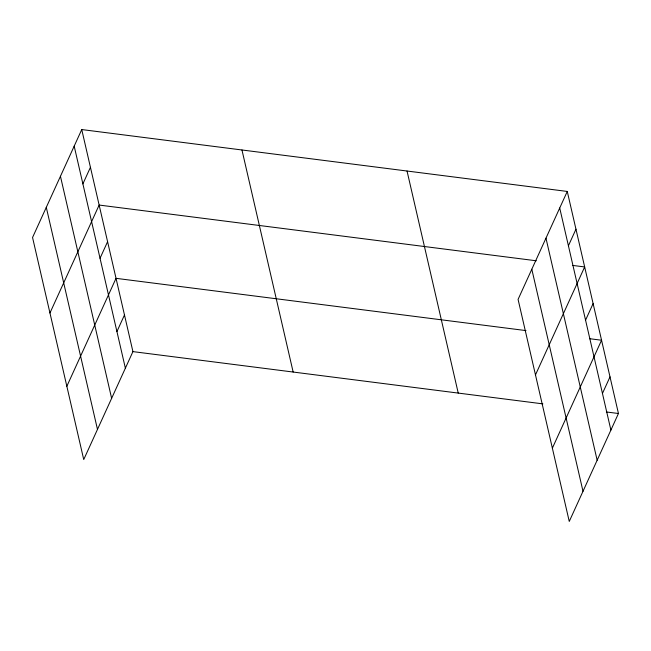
<?xml version="1.0" encoding="UTF-8"?>
<svg xmlns="http://www.w3.org/2000/svg" width="651" height="651" viewBox="0 0 651 651"><rect width="100%" height="100%" fill="white"/><g stroke="black" fill="none" stroke-linecap="round" stroke-linejoin="round"><path stroke-width="0.98" d="M81.741 129.557L32.55 237.493L83.735 459.557L132.926 351.613L81.741 129.557L567.265 191.443L618.45 413.507L569.259 521.443L518.074 299.387L567.265 191.443M82.889 183.883L90.44 167.307M49.956 312.993L99.147 205.057L536.302 260.782M100.034 258.276L107.586 241.7M66.841 386.279L116.033 278.335L525.984 330.594M116.928 331.554L124.479 314.978M568.413 245.769L575.964 229.193M535.48 374.886L584.663 266.943L572.571 265.405M585.558 320.162L593.11 303.586M552.365 448.165L601.557 340.229L589.464 338.683M602.452 393.44L610.003 376.864M132.926 351.613L542.877 403.872M606.358 411.961L618.45 413.507M559.714 208.019L610.898 430.083M545.969 238.168L597.154 460.233M531.81 269.237L583.003 491.293M407.038 171.018L458.231 393.082M241.96 149.982L293.153 372.038M74.19 146.133L125.374 368.189M60.445 176.283L111.63 398.339M46.286 207.344L97.479 429.408"/></g></svg>
